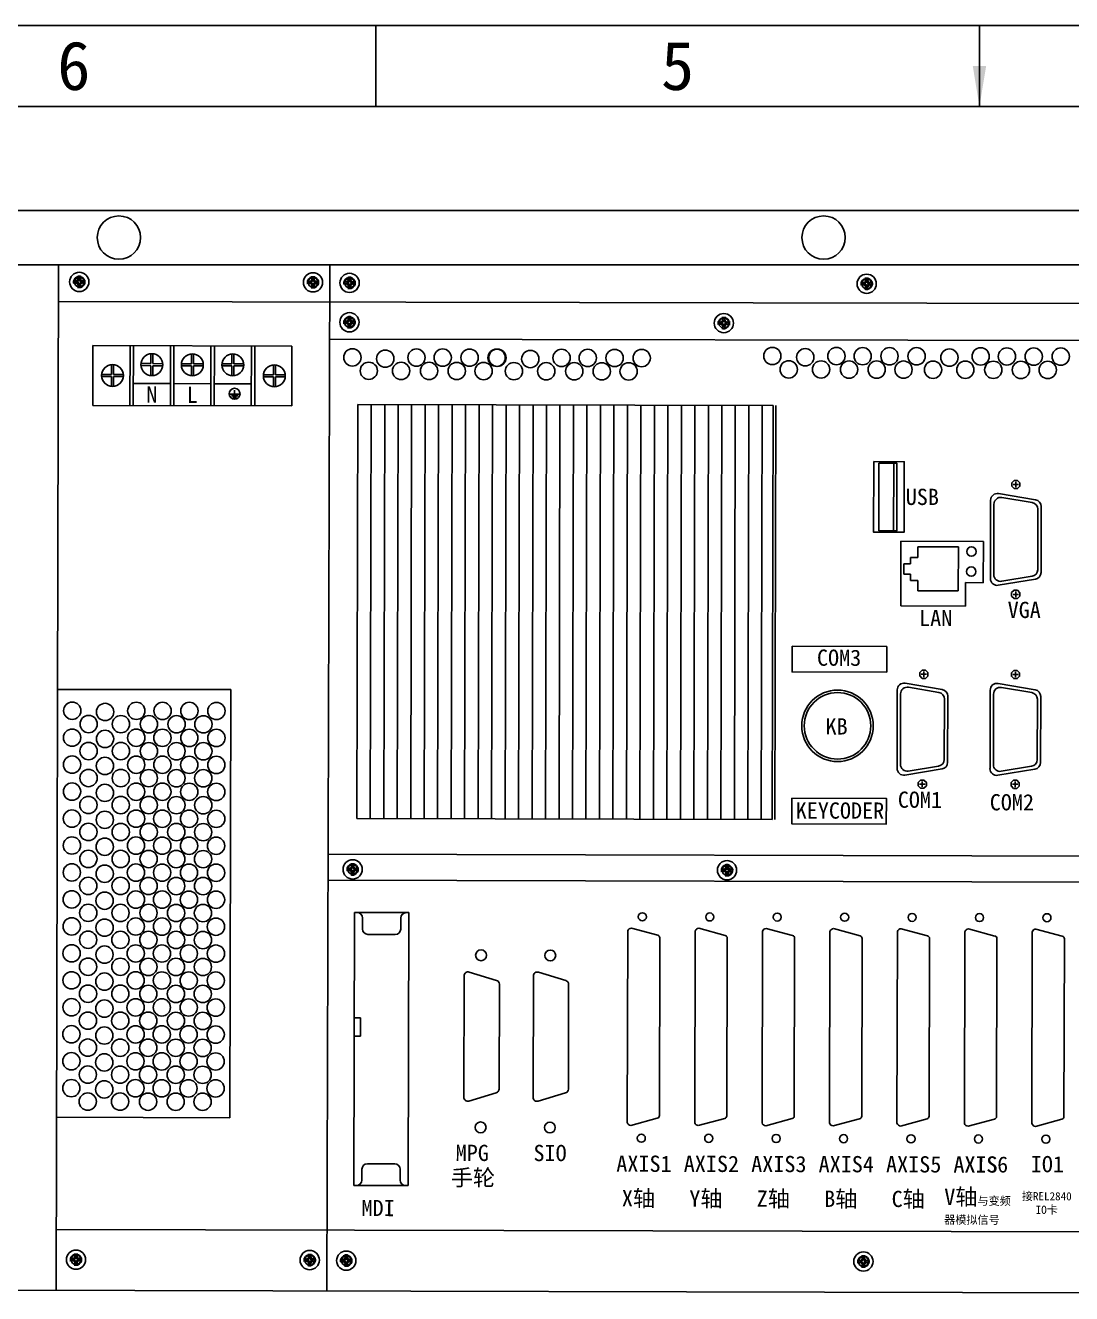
# Model space of a CAD drawing. Header units: millimetres. Extents: x 547 to 2149, y 622 to 1790.
# Drawn here: x 1940.5 to 2004.8, y 1712.2 to 1790.2 of the extents above; entities that cross this region are included whole.
import ezdxf

# ---------------------------------------------------------------- set-up
doc = ezdxf.new("R2010")
doc.units = ezdxf.units.MM
for name, color, linetype in [('中文标注', 3, 'Continuous'), ('仅图框使用', 7, 'Continuous'), ('元器件与线路', 7, 'Continuous'), ('英文数字标注', 3, 'Continuous')]:
    doc.layers.add(name, color=color, linetype=linetype)
doc.styles.get("Standard").update_dxf_attribs({"font": 'txt', "bigfont": 'gbcbig.shx'})
doc.dimstyles.new('ISO-25', dxfattribs={"dimtxt": 2.5, "dimasz": 2.5, "dimexe": 1.25, "dimexo": 0.625, "dimtad": 1, "dimtxsty": 'Standard', "dimcen": 2.5, "dimadec": 0, "dimazin": 0, "dimtfac": 1, "dimtmove": 0, "dimatfit": 3, "dimfxl": 0, "dimarcsym": 0})

msp = doc.modelspace()

# ---------------------------------------------------------------- linework, layer by layer
at = {"layer": '仅图框使用'}
for p, q in [((2147.659, 1790.181), (1850.659, 1790.181)), ((1962.034, 1785.181), (1962.034, 1790.181)), ((2142.659, 1785.181), (1855.659, 1785.181))]:
    msp.add_line(p, q, dxfattribs=at)
at = {"layer": '元器件与线路'}
for p, q in [((1901.245, 1778.792), (2034.578, 1778.792)), ((1901.245, 1775.458), (2034.578, 1775.458)), ((1942.532, 1775.458), (1942.385, 1712.373)), ((1959.036, 1712.335), (1959.217, 1775.458)), ((1942.527, 1773.204), (2024.003, 1773.04)), ((1944.651, 1770.482), (1944.642, 1766.797)), ((1956.882, 1770.453), (1944.651, 1770.482)), ((1946.931, 1770.476), (1946.923, 1766.792)), ((1947.139, 1770.476), (1947.13, 1766.792)), ((1949.419, 1770.47), (1949.41, 1766.786)), ((1949.626, 1770.47), (1949.618, 1766.786)), ((1951.907, 1770.465), (1951.898, 1766.78)), ((1952.114, 1770.464), (1952.105, 1766.78)), ((1954.394, 1770.459), (1954.386, 1766.775)), ((1954.602, 1770.458), (1954.593, 1766.774)), ((1956.882, 1770.453), (1956.874, 1766.769)), ((1959.203, 1770.879), (2008.54, 1770.787)), ((1948.215, 1769.977), (1948.214, 1769.372)), ((1948.34, 1769.976), (1948.338, 1769.372)), ((1950.703, 1769.971), (1950.702, 1769.367)), ((1950.828, 1769.97), (1950.826, 1769.366)), ((1953.191, 1769.966), (1953.189, 1769.361)), ((1953.315, 1769.964), (1953.314, 1769.361)), ((1945.792, 1768.709), (1945.18, 1768.71)), ((1945.793, 1769.314), (1945.792, 1768.709)), ((1945.918, 1769.313), (1945.916, 1768.709)), ((1946.518, 1768.707), (1945.916, 1768.709)), ((1948.214, 1769.248), (1947.601, 1769.249)), ((1948.214, 1769.372), (1947.602, 1769.374)), ((1948.214, 1769.248), (1948.212, 1768.637)), ((1948.338, 1769.248), (1948.337, 1768.638)), ((1948.94, 1769.371), (1948.338, 1769.372)), ((1948.941, 1769.246), (1948.338, 1769.248)), ((1950.702, 1769.367), (1950.089, 1769.368)), ((1950.701, 1769.242), (1950.089, 1769.244)), ((1950.701, 1769.242), (1950.7, 1768.631)), ((1950.826, 1769.242), (1950.824, 1768.632)), ((1951.428, 1769.365), (1950.826, 1769.366)), ((1951.428, 1769.241), (1950.826, 1769.242)), ((1953.189, 1769.236), (1952.576, 1769.238)), ((1953.189, 1769.361), (1952.577, 1769.362)), ((1953.189, 1769.236), (1953.188, 1768.625)), ((1953.314, 1769.236), (1953.312, 1768.626)), ((1953.916, 1769.359), (1953.314, 1769.361)), ((1953.916, 1769.235), (1953.314, 1769.236)), ((1955.743, 1768.686), (1955.131, 1768.687)), ((1955.744, 1769.291), (1955.743, 1768.686)), ((1955.869, 1769.289), (1955.867, 1768.685)), ((1956.469, 1768.684), (1955.867, 1768.685)), ((1945.792, 1768.585), (1945.179, 1768.586)), ((1945.792, 1768.585), (1945.79, 1767.974)), ((1945.916, 1768.584), (1945.915, 1767.974)), ((1946.519, 1768.583), (1945.916, 1768.584)), ((1947.133, 1768.15), (1949.414, 1768.145)), ((1949.621, 1768.145), (1951.901, 1768.139)), ((1952.109, 1768.139), (1954.389, 1768.133)), ((1955.743, 1768.561), (1955.13, 1768.563)), ((1955.743, 1768.561), (1955.741, 1767.95)), ((1955.867, 1768.561), (1955.866, 1767.951)), ((1956.47, 1768.56), (1955.867, 1768.561)), ((1953.064, 1767.496), (1953.653, 1767.495)), ((1953.167, 1767.393), (1953.549, 1767.393)), ((1953.25, 1767.293), (1953.466, 1767.293)), ((1953.357, 1767.495), (1953.357, 1767.733)), ((1944.642, 1766.797), (1956.874, 1766.769)), ((1960.868, 1741.4), (1960.927, 1766.868)), ((1960.927, 1766.868), (1986.479, 1766.808)), ((1961.697, 1741.398), (1961.756, 1766.866)), ((1962.526, 1741.396), (1962.586, 1766.864)), ((1962.526, 1741.396), (1962.586, 1766.864)), ((1963.355, 1741.394), (1963.415, 1766.862)), ((1964.185, 1741.392), (1964.244, 1766.86)), ((1964.185, 1741.392), (1964.244, 1766.86)), ((1965.014, 1741.39), (1965.073, 1766.858)), ((1965.843, 1741.389), (1965.903, 1766.856)), ((1965.843, 1741.389), (1965.903, 1766.856)), ((1966.672, 1741.387), (1966.732, 1766.854)), ((1967.502, 1741.385), (1967.561, 1766.852)), ((1967.502, 1741.385), (1967.561, 1766.852)), ((1968.331, 1741.383), (1968.39, 1766.85)), ((1969.16, 1741.381), (1969.22, 1766.849)), ((1969.16, 1741.381), (1969.22, 1766.849)), ((1969.989, 1741.379), (1970.049, 1766.847)), ((1970.819, 1741.377), (1970.878, 1766.845)), ((1970.819, 1741.377), (1970.878, 1766.845)), ((1971.648, 1741.375), (1971.707, 1766.843)), ((1972.477, 1741.373), (1972.537, 1766.841)), ((1972.477, 1741.373), (1972.537, 1766.841)), ((1973.306, 1741.371), (1973.366, 1766.839)), ((1974.136, 1741.369), (1974.195, 1766.837)), ((1974.136, 1741.369), (1974.195, 1766.837)), ((1974.965, 1741.367), (1975.024, 1766.835)), ((1975.794, 1741.365), (1975.854, 1766.833)), ((1975.794, 1741.365), (1975.854, 1766.833)), ((1976.623, 1741.363), (1976.683, 1766.831)), ((1977.453, 1741.361), (1977.512, 1766.829)), ((1977.453, 1741.361), (1977.512, 1766.829)), ((1978.282, 1741.359), (1978.341, 1766.827)), ((1979.111, 1741.358), (1979.171, 1766.825)), ((1979.111, 1741.358), (1979.171, 1766.825)), ((1979.94, 1741.356), (1980, 1766.823)), ((1980.77, 1741.354), (1980.829, 1766.821)), ((1980.77, 1741.354), (1980.829, 1766.821)), ((1981.599, 1741.352), (1981.659, 1766.819)), ((1982.428, 1741.35), (1982.488, 1766.818)), ((1982.428, 1741.35), (1982.488, 1766.818)), ((1983.257, 1741.348), (1983.317, 1766.816)), ((1984.087, 1741.346), (1984.146, 1766.814)), ((1984.087, 1741.346), (1984.146, 1766.814)), ((1984.916, 1741.344), (1984.976, 1766.812)), ((1985.745, 1741.342), (1985.805, 1766.81)), ((1986.479, 1766.808), (1986.419, 1741.34)), ((1986.575, 1741.34), (1986.634, 1766.808)), ((1992.98, 1763.25), (1992.97, 1759.082)), ((1993.892, 1763.248), (1992.98, 1763.25)), ((2001.569, 1761.935), (2001.237, 1761.936)), ((2001.404, 1762.101), (2001.403, 1761.77)), ((1999.846, 1760.975), (1999.835, 1756.149)), ((2002.61, 1760.998), (2000.33, 1761.383)), ((2002.402, 1760.823), (2000.537, 1761.138)), ((2000.053, 1760.73), (2000.043, 1756.394)), ((2002.739, 1756.698), (2002.747, 1760.413)), ((2002.946, 1756.522), (2002.955, 1760.588)), ((1993.882, 1759.08), (1992.97, 1759.082)), ((1994.316, 1754.473), (1994.325, 1758.452)), ((1994.325, 1758.452), (1999.398, 1758.44)), ((1995.372, 1757.452), (1995.373, 1758.105)), ((1995.373, 1758.105), (1997.865, 1758.099)), ((1997.865, 1758.099), (1997.859, 1755.399)), ((1999.398, 1758.44), (1999.392, 1755.899)), ((1994.509, 1756.425), (1994.511, 1757.064)), ((1994.928, 1757.063), (1994.51, 1757.064)), ((1995.373, 1757.452), (1994.928, 1757.454)), ((1994.928, 1757.063), (1994.928, 1757.454)), ((1994.926, 1756.423), (1994.509, 1756.425)), ((1994.926, 1756.032), (1994.926, 1756.423)), ((2002.391, 1756.29), (2000.525, 1755.983)), ((1995.369, 1756.031), (1994.926, 1756.032)), ((1995.368, 1755.405), (1995.369, 1756.031)), ((1997.859, 1755.399), (1995.368, 1755.405)), ((1998.299, 1754.464), (1998.302, 1755.903)), ((1998.302, 1755.903), (1999.392, 1755.899)), ((2002.598, 1756.114), (2000.317, 1755.739)), ((2001.553, 1755.181), (2001.222, 1755.182)), ((2001.388, 1755.348), (2001.387, 1755.016)), ((1998.299, 1754.464), (1994.316, 1754.473)), ((1995.91, 1750.262), (1995.578, 1750.262)), ((1995.744, 1750.428), (1995.744, 1750.096)), ((2001.542, 1750.249), (2001.21, 1750.249)), ((2001.376, 1750.415), (2001.376, 1750.083)), ((1942.471, 1749.335), (1953.122, 1749.318)), ((1953.122, 1749.318), (1953.056, 1722.987)), ((1994.104, 1749.302), (1994.093, 1744.476)), ((1996.867, 1749.324), (1994.588, 1749.71)), ((1996.66, 1749.149), (1994.795, 1749.465)), ((1999.819, 1749.289), (1999.808, 1744.463)), ((2002.582, 1749.311), (2000.303, 1749.696)), ((2002.374, 1749.136), (2000.509, 1749.451)), ((1994.311, 1749.057), (1994.301, 1744.72)), ((1996.996, 1745.025), (1997.005, 1748.739)), ((1997.203, 1744.849), (1997.213, 1748.915)), ((2000.026, 1749.043), (2000.015, 1744.707)), ((2002.711, 1745.012), (2002.72, 1748.726)), ((2002.918, 1744.835), (2002.928, 1748.901)), ((1996.856, 1744.441), (1994.575, 1744.066)), ((1996.649, 1744.617), (1994.783, 1744.31)), ((2002.364, 1744.603), (2000.497, 1744.297)), ((1995.646, 1743.674), (1995.645, 1743.342)), ((2002.571, 1744.427), (2000.289, 1744.053)), ((2001.361, 1743.661), (2001.36, 1743.329)), ((1995.811, 1743.508), (1995.48, 1743.509)), ((2001.526, 1743.495), (2001.194, 1743.495)), ((1986.419, 1741.34), (1960.868, 1741.4)), ((1959.113, 1739.191), (2008.466, 1739.076)), ((1959.109, 1737.592), (2008.462, 1737.476)), ((1960.721, 1735.608), (1960.681, 1718.816)), ((1960.889, 1735.608), (1960.721, 1735.608)), ((1960.889, 1735.608), (1963.911, 1735.601)), ((1961.224, 1735.271), (1961.222, 1734.6)), ((1963.573, 1734.594), (1963.575, 1735.266)), ((1964.079, 1735.601), (1963.911, 1735.601)), ((1964.04, 1718.808), (1964.079, 1735.601)), ((1961.557, 1734.263), (1963.236, 1734.259)), ((1960.705, 1729.124), (1961.1, 1729.126)), ((1961.1, 1729.126), (1961.098, 1728.011)), ((1961.098, 1728.011), (1960.703, 1728.001)), ((1953.056, 1722.987), (1942.41, 1723.012)), ((1961.186, 1719.151), (1961.187, 1719.822)), ((1961.524, 1720.157), (1963.203, 1720.154)), ((1963.538, 1719.817), (1963.537, 1719.145)), ((1960.681, 1718.816), (1960.849, 1718.816)), ((1960.849, 1718.816), (1963.872, 1718.809)), ((1963.872, 1718.809), (1964.04, 1718.808)), ((1942.393, 1716.117), (2023.869, 1715.927))]:
    msp.add_line(p, q, dxfattribs=at)
at = {"layer": '元器件与线路', "lineweight": 25}
for p, q in [((1943.426, 1774.327), (1943.714, 1774.382)), ((1943.427, 1774.476), (1943.714, 1774.419)), ((1943.461, 1774.469), (1943.461, 1774.333)), ((1943.707, 1774.502), (1943.565, 1774.448)), ((1943.706, 1774.299), (1943.565, 1774.353)), ((1943.752, 1774.344), (1943.706, 1774.299)), ((1943.706, 1774.299), (1943.76, 1774.157)), ((1943.707, 1774.502), (1943.761, 1774.643)), ((1943.707, 1774.502), (1943.752, 1774.457)), ((1943.714, 1774.419), (1943.79, 1774.495)), ((1943.714, 1774.382), (1943.714, 1774.419)), ((1943.79, 1774.306), (1943.714, 1774.382)), ((1943.733, 1774.019), (1943.79, 1774.306)), ((1943.735, 1774.782), (1943.79, 1774.495)), ((1943.741, 1774.747), (1943.877, 1774.747)), ((1943.79, 1774.495), (1943.827, 1774.495)), ((1943.826, 1774.306), (1943.79, 1774.306)), ((1943.826, 1774.306), (1943.903, 1774.382)), ((1943.882, 1774.018), (1943.826, 1774.306)), ((1943.884, 1774.782), (1943.827, 1774.495)), ((1943.827, 1774.495), (1943.903, 1774.419)), ((1943.91, 1774.298), (1943.855, 1774.157)), ((1943.91, 1774.502), (1943.856, 1774.643)), ((1943.865, 1774.457), (1943.91, 1774.502)), ((1943.865, 1774.344), (1943.91, 1774.298)), ((1944.19, 1774.474), (1943.903, 1774.419)), ((1943.903, 1774.419), (1943.903, 1774.382)), ((1944.19, 1774.325), (1943.903, 1774.382)), ((1943.91, 1774.502), (1944.051, 1774.447)), ((1943.91, 1774.298), (1944.051, 1774.352)), ((1944.155, 1774.467), (1944.155, 1774.332)), ((1957.798, 1774.449), (1958.085, 1774.392)), ((1957.798, 1774.3), (1958.085, 1774.355)), ((1957.833, 1774.442), (1957.832, 1774.306)), ((1958.078, 1774.272), (1957.936, 1774.326)), ((1958.078, 1774.475), (1957.937, 1774.421)), ((1958.078, 1774.475), (1958.133, 1774.616)), ((1958.078, 1774.475), (1958.123, 1774.43)), ((1958.123, 1774.317), (1958.078, 1774.272)), ((1958.078, 1774.272), (1958.132, 1774.13)), ((1958.085, 1774.392), (1958.161, 1774.468)), ((1958.085, 1774.355), (1958.085, 1774.392)), ((1958.161, 1774.279), (1958.085, 1774.355)), ((1958.104, 1773.992), (1958.161, 1774.279)), ((1958.106, 1774.755), (1958.161, 1774.468)), ((1958.113, 1774.72), (1958.248, 1774.72)), ((1958.161, 1774.468), (1958.198, 1774.468)), ((1958.198, 1774.279), (1958.161, 1774.279)), ((1958.255, 1774.755), (1958.198, 1774.468)), ((1958.198, 1774.468), (1958.274, 1774.391)), ((1958.198, 1774.279), (1958.274, 1774.355)), ((1958.253, 1773.991), (1958.198, 1774.279)), ((1958.281, 1774.271), (1958.226, 1774.13)), ((1958.281, 1774.475), (1958.227, 1774.616)), ((1958.236, 1774.43), (1958.281, 1774.475)), ((1958.236, 1774.317), (1958.281, 1774.271)), ((1958.561, 1774.447), (1958.274, 1774.391)), ((1958.274, 1774.391), (1958.274, 1774.355)), ((1958.561, 1774.298), (1958.274, 1774.355)), ((1958.281, 1774.475), (1958.423, 1774.42)), ((1958.281, 1774.271), (1958.422, 1774.325)), ((1958.527, 1774.44), (1958.526, 1774.305)), ((1960.046, 1774.267), (1960.333, 1774.322)), ((1960.047, 1774.416), (1960.333, 1774.359)), ((1960.081, 1774.409), (1960.081, 1774.273)), ((1960.327, 1774.442), (1960.185, 1774.388)), ((1960.326, 1774.239), (1960.185, 1774.294)), ((1960.371, 1774.284), (1960.326, 1774.239)), ((1960.326, 1774.239), (1960.38, 1774.098)), ((1960.327, 1774.442), (1960.381, 1774.583)), ((1960.327, 1774.442), (1960.372, 1774.397)), ((1960.333, 1774.359), (1960.41, 1774.435)), ((1960.333, 1774.322), (1960.333, 1774.359)), ((1960.409, 1774.246), (1960.333, 1774.322)), ((1960.353, 1773.959), (1960.409, 1774.246)), ((1960.355, 1774.722), (1960.41, 1774.435)), ((1960.361, 1774.688), (1960.497, 1774.687)), ((1960.446, 1774.246), (1960.409, 1774.246)), ((1960.41, 1774.435), (1960.447, 1774.435)), ((1960.446, 1774.246), (1960.523, 1774.322)), ((1960.502, 1773.958), (1960.446, 1774.246)), ((1960.503, 1774.722), (1960.447, 1774.435)), ((1960.447, 1774.435), (1960.523, 1774.359)), ((1960.53, 1774.238), (1960.475, 1774.097)), ((1960.53, 1774.442), (1960.476, 1774.583)), ((1960.485, 1774.397), (1960.53, 1774.442)), ((1960.485, 1774.284), (1960.53, 1774.238)), ((1960.81, 1774.414), (1960.523, 1774.359)), ((1960.523, 1774.359), (1960.523, 1774.322)), ((1960.81, 1774.265), (1960.523, 1774.322)), ((1960.53, 1774.442), (1960.671, 1774.387)), ((1960.53, 1774.238), (1960.671, 1774.292)), ((1960.775, 1774.407), (1960.775, 1774.272)), ((1991.845, 1774.362), (1992.132, 1774.305)), ((1991.845, 1774.213), (1992.132, 1774.268)), ((1991.88, 1774.355), (1991.879, 1774.219)), ((1992.124, 1774.185), (1991.983, 1774.239)), ((1992.125, 1774.388), (1991.984, 1774.334)), ((1992.17, 1774.23), (1992.124, 1774.185)), ((1992.124, 1774.185), (1992.178, 1774.043)), ((1992.125, 1774.388), (1992.18, 1774.529)), ((1992.125, 1774.388), (1992.17, 1774.343)), ((1992.132, 1774.305), (1992.208, 1774.381)), ((1992.132, 1774.268), (1992.132, 1774.305)), ((1992.208, 1774.192), (1992.132, 1774.268)), ((1992.151, 1773.905), (1992.208, 1774.192)), ((1992.153, 1774.668), (1992.208, 1774.381)), ((1992.16, 1774.633), (1992.295, 1774.633)), ((1992.208, 1774.381), (1992.245, 1774.381)), ((1992.245, 1774.192), (1992.208, 1774.192)), ((1992.302, 1774.668), (1992.245, 1774.381)), ((1992.245, 1774.381), (1992.321, 1774.304)), ((1992.245, 1774.192), (1992.321, 1774.268)), ((1992.3, 1773.904), (1992.245, 1774.192)), ((1992.328, 1774.184), (1992.273, 1774.043)), ((1992.328, 1774.388), (1992.274, 1774.529)), ((1992.283, 1774.343), (1992.328, 1774.388)), ((1992.283, 1774.23), (1992.328, 1774.184)), ((1992.608, 1774.36), (1992.321, 1774.304)), ((1992.321, 1774.304), (1992.321, 1774.268)), ((1992.608, 1774.211), (1992.321, 1774.268)), ((1992.328, 1774.388), (1992.469, 1774.333)), ((1992.328, 1774.184), (1992.469, 1774.238)), ((1992.574, 1774.353), (1992.573, 1774.218)), ((1943.875, 1774.053), (1943.74, 1774.053)), ((1958.246, 1774.026), (1958.111, 1774.026)), ((1960.495, 1773.993), (1960.36, 1773.994)), ((1992.293, 1773.939), (1992.158, 1773.939)), ((1960.038, 1771.844), (1960.325, 1771.9)), ((1960.039, 1771.993), (1960.325, 1771.936)), ((1960.073, 1771.986), (1960.073, 1771.851)), ((1960.319, 1772.02), (1960.177, 1771.966)), ((1960.318, 1771.816), (1960.177, 1771.871)), ((1960.363, 1771.861), (1960.318, 1771.816)), ((1960.318, 1771.816), (1960.372, 1771.675)), ((1960.319, 1772.02), (1960.373, 1772.161)), ((1960.319, 1772.02), (1960.364, 1771.974)), ((1960.325, 1771.936), (1960.402, 1772.012)), ((1960.325, 1771.9), (1960.325, 1771.936)), ((1960.401, 1771.823), (1960.325, 1771.9)), ((1960.345, 1771.536), (1960.401, 1771.823)), ((1960.346, 1772.3), (1960.402, 1772.012)), ((1960.353, 1772.265), (1960.489, 1772.265)), ((1960.438, 1771.823), (1960.401, 1771.823)), ((1960.402, 1772.012), (1960.439, 1772.012)), ((1960.438, 1771.823), (1960.515, 1771.899)), ((1960.494, 1771.536), (1960.438, 1771.823)), ((1960.495, 1772.299), (1960.439, 1772.012)), ((1960.439, 1772.012), (1960.515, 1771.936)), ((1960.522, 1771.816), (1960.467, 1771.675)), ((1960.522, 1772.019), (1960.468, 1772.161)), ((1960.476, 1771.861), (1960.522, 1771.816)), ((1960.477, 1771.974), (1960.522, 1772.019)), ((1960.802, 1771.991), (1960.515, 1771.936)), ((1960.515, 1771.936), (1960.515, 1771.899)), ((1960.802, 1771.842), (1960.515, 1771.899)), ((1960.522, 1772.019), (1960.663, 1771.965)), ((1960.522, 1771.816), (1960.663, 1771.87)), ((1960.767, 1771.985), (1960.767, 1771.849)), ((1983.059, 1771.941), (1983.346, 1771.884)), ((1983.059, 1771.792), (1983.346, 1771.848)), ((1983.094, 1771.934), (1983.093, 1771.799)), ((1983.339, 1771.968), (1983.198, 1771.914)), ((1983.339, 1771.764), (1983.198, 1771.819)), ((1983.339, 1771.968), (1983.394, 1772.109)), ((1983.339, 1771.968), (1983.384, 1771.922)), ((1983.384, 1771.809), (1983.339, 1771.764)), ((1983.339, 1771.764), (1983.393, 1771.623)), ((1983.346, 1771.884), (1983.422, 1771.96)), ((1983.346, 1771.848), (1983.346, 1771.884)), ((1983.422, 1771.771), (1983.346, 1771.848)), ((1983.365, 1771.484), (1983.422, 1771.771)), ((1983.367, 1772.248), (1983.422, 1771.96)), ((1983.374, 1772.213), (1983.509, 1772.213)), ((1983.422, 1771.96), (1983.459, 1771.96)), ((1983.459, 1771.771), (1983.422, 1771.771)), ((1983.516, 1772.247), (1983.459, 1771.96)), ((1983.459, 1771.96), (1983.535, 1771.884)), ((1983.459, 1771.771), (1983.535, 1771.847)), ((1983.514, 1771.484), (1983.459, 1771.771)), ((1983.542, 1771.764), (1983.487, 1771.623)), ((1983.542, 1771.967), (1983.489, 1772.109)), ((1983.497, 1771.922), (1983.542, 1771.967)), ((1983.497, 1771.809), (1983.542, 1771.764)), ((1983.822, 1771.939), (1983.535, 1771.884)), ((1983.535, 1771.884), (1983.535, 1771.847)), ((1983.822, 1771.79), (1983.535, 1771.847)), ((1983.542, 1771.967), (1983.684, 1771.913)), ((1983.542, 1771.764), (1983.683, 1771.818)), ((1983.788, 1771.933), (1983.787, 1771.797)), ((1960.487, 1771.571), (1960.352, 1771.571)), ((1983.507, 1771.519), (1983.372, 1771.519)), ((1960.235, 1738.189), (1960.523, 1738.244)), ((1960.236, 1738.338), (1960.523, 1738.281)), ((1960.27, 1738.331), (1960.27, 1738.196)), ((1960.516, 1738.364), (1960.374, 1738.31)), ((1960.515, 1738.161), (1960.374, 1738.216)), ((1960.561, 1738.206), (1960.515, 1738.161)), ((1960.516, 1738.364), (1960.57, 1738.506)), ((1960.516, 1738.364), (1960.561, 1738.319)), ((1960.523, 1738.281), (1960.599, 1738.357)), ((1960.523, 1738.244), (1960.523, 1738.281)), ((1960.599, 1738.168), (1960.523, 1738.244)), ((1960.544, 1738.644), (1960.599, 1738.357)), ((1960.55, 1738.61), (1960.686, 1738.609)), ((1960.599, 1738.357), (1960.636, 1738.357)), ((1960.635, 1738.168), (1960.712, 1738.244)), ((1960.693, 1738.644), (1960.636, 1738.357)), ((1960.636, 1738.357), (1960.712, 1738.281)), ((1960.719, 1738.364), (1960.665, 1738.505)), ((1960.674, 1738.319), (1960.719, 1738.364)), ((1960.674, 1738.206), (1960.719, 1738.161)), ((1960.999, 1738.336), (1960.712, 1738.281)), ((1960.712, 1738.281), (1960.712, 1738.244)), ((1960.999, 1738.187), (1960.712, 1738.244)), ((1960.719, 1738.364), (1960.86, 1738.309)), ((1960.719, 1738.161), (1960.86, 1738.215)), ((1960.964, 1738.329), (1960.964, 1738.194)), ((1983.256, 1738.286), (1983.543, 1738.229)), ((1983.256, 1738.137), (1983.543, 1738.192)), ((1983.291, 1738.279), (1983.29, 1738.144)), ((1983.536, 1738.312), (1983.395, 1738.258)), ((1983.536, 1738.312), (1983.591, 1738.454)), ((1983.536, 1738.312), (1983.581, 1738.267)), ((1983.543, 1738.229), (1983.619, 1738.305)), ((1983.543, 1738.192), (1983.543, 1738.229)), ((1983.619, 1738.116), (1983.543, 1738.192)), ((1983.564, 1738.592), (1983.619, 1738.305)), ((1983.571, 1738.558), (1983.706, 1738.557)), ((1983.619, 1738.305), (1983.656, 1738.305)), ((1983.713, 1738.592), (1983.656, 1738.305)), ((1983.656, 1738.305), (1983.732, 1738.229)), ((1983.656, 1738.116), (1983.732, 1738.192)), ((1983.74, 1738.312), (1983.686, 1738.453)), ((1983.694, 1738.267), (1983.74, 1738.312)), ((1984.02, 1738.284), (1983.732, 1738.229)), ((1983.732, 1738.229), (1983.732, 1738.192)), ((1984.019, 1738.135), (1983.732, 1738.192)), ((1983.74, 1738.312), (1983.881, 1738.257)), ((1983.985, 1738.277), (1983.984, 1738.142)), ((1960.515, 1738.161), (1960.569, 1738.02)), ((1960.542, 1737.881), (1960.599, 1738.168)), ((1960.684, 1737.915), (1960.549, 1737.916)), ((1960.635, 1738.168), (1960.599, 1738.168)), ((1960.691, 1737.881), (1960.635, 1738.168)), ((1960.719, 1738.161), (1960.664, 1738.02)), ((1983.536, 1738.109), (1983.395, 1738.164)), ((1983.581, 1738.154), (1983.536, 1738.109)), ((1983.536, 1738.109), (1983.59, 1737.968)), ((1983.562, 1737.829), (1983.619, 1738.116)), ((1983.705, 1737.863), (1983.569, 1737.864)), ((1983.656, 1738.116), (1983.619, 1738.116)), ((1983.711, 1737.829), (1983.656, 1738.116)), ((1983.739, 1738.109), (1983.684, 1737.967)), ((1983.694, 1738.154), (1983.739, 1738.109)), ((1983.739, 1738.109), (1983.88, 1738.163)), ((1977.53, 1734.476), (1977.503, 1722.688)), ((1977.754, 1734.65), (1979.378, 1734.213)), ((1981.677, 1734.466), (1981.649, 1722.679)), ((1981.9, 1734.64), (1983.524, 1734.204)), ((1985.823, 1734.457), (1985.795, 1722.669)), ((1986.046, 1734.63), (1987.67, 1734.194)), ((1989.969, 1734.447), (1989.942, 1722.659)), ((1990.193, 1734.621), (1991.817, 1734.184)), ((1994.115, 1734.437), (1994.088, 1722.65)), ((1994.339, 1734.611), (1995.963, 1734.175)), ((1998.262, 1734.428), (1998.234, 1722.64)), ((1998.485, 1734.601), (2000.109, 1734.165)), ((2002.408, 1734.418), (2002.38, 1722.63)), ((2002.632, 1734.592), (2004.255, 1734.155)), ((1979.478, 1723.114), (1979.504, 1734.049)), ((1983.625, 1723.104), (1983.65, 1734.039)), ((1987.771, 1723.094), (1987.796, 1734.029)), ((1991.917, 1723.085), (1991.943, 1734.02)), ((1996.063, 1723.075), (1996.089, 1734.01)), ((2000.21, 1723.065), (2000.235, 1734)), ((2004.356, 1723.056), (2004.381, 1733.99)), ((1969.466, 1731.437), (1967.783, 1731.95)), ((1967.47, 1731.719), (1967.453, 1724.248)), ((1969.622, 1724.75), (1969.637, 1731.205)), ((1971.728, 1731.709), (1971.711, 1724.238)), ((1973.724, 1731.427), (1972.041, 1731.94)), ((1973.88, 1724.74), (1973.896, 1731.195)), ((1967.764, 1724.015), (1969.449, 1724.519)), ((1972.022, 1724.005), (1973.708, 1724.509)), ((1977.724, 1722.513), (1979.352, 1722.95)), ((1981.87, 1722.504), (1983.498, 1722.94)), ((1986.017, 1722.494), (1987.645, 1722.93)), ((1990.163, 1722.484), (1991.791, 1722.921)), ((1994.309, 1722.475), (1995.937, 1722.911)), ((1998.455, 1722.465), (2000.084, 1722.901)), ((2002.602, 1722.455), (2004.23, 1722.892)), ((1943.224, 1714.332), (1943.511, 1714.275)), ((1943.224, 1714.183), (1943.511, 1714.238)), ((1943.259, 1714.325), (1943.258, 1714.189)), ((1943.504, 1714.358), (1943.363, 1714.304)), ((1943.504, 1714.155), (1943.363, 1714.209)), ((1943.504, 1714.358), (1943.559, 1714.499)), ((1943.504, 1714.358), (1943.549, 1714.313)), ((1943.549, 1714.2), (1943.504, 1714.155)), ((1943.504, 1714.155), (1943.558, 1714.013)), ((1943.511, 1714.275), (1943.587, 1714.351)), ((1943.511, 1714.238), (1943.511, 1714.275)), ((1943.587, 1714.162), (1943.511, 1714.238)), ((1943.53, 1713.875), (1943.587, 1714.162)), ((1943.532, 1714.638), (1943.587, 1714.351)), ((1943.539, 1714.603), (1943.674, 1714.603)), ((1943.587, 1714.351), (1943.624, 1714.351)), ((1943.624, 1714.162), (1943.587, 1714.162)), ((1943.681, 1714.638), (1943.624, 1714.351)), ((1943.624, 1714.351), (1943.7, 1714.274)), ((1943.624, 1714.162), (1943.7, 1714.238)), ((1943.679, 1713.874), (1943.624, 1714.162)), ((1943.707, 1714.154), (1943.652, 1714.013)), ((1943.707, 1714.358), (1943.654, 1714.499)), ((1943.662, 1714.313), (1943.707, 1714.358)), ((1943.662, 1714.2), (1943.707, 1714.154)), ((1943.987, 1714.33), (1943.7, 1714.274)), ((1943.7, 1714.274), (1943.7, 1714.238)), ((1943.987, 1714.181), (1943.7, 1714.238)), ((1943.707, 1714.358), (1943.849, 1714.303)), ((1943.707, 1714.154), (1943.848, 1714.208)), ((1943.953, 1714.323), (1943.952, 1714.188)), ((1957.595, 1714.305), (1957.882, 1714.248)), ((1957.595, 1714.156), (1957.882, 1714.211)), ((1957.63, 1714.298), (1957.63, 1714.162)), ((1957.875, 1714.331), (1957.734, 1714.277)), ((1957.875, 1714.128), (1957.734, 1714.182)), ((1957.875, 1714.331), (1957.93, 1714.472)), ((1957.875, 1714.331), (1957.92, 1714.286)), ((1957.92, 1714.173), (1957.875, 1714.128)), ((1957.875, 1714.128), (1957.929, 1713.986)), ((1957.882, 1714.248), (1957.959, 1714.324)), ((1957.882, 1714.211), (1957.882, 1714.248)), ((1957.958, 1714.135), (1957.882, 1714.211)), ((1957.901, 1713.848), (1957.958, 1714.135)), ((1957.903, 1714.611), (1957.959, 1714.324)), ((1957.91, 1714.576), (1958.045, 1714.576)), ((1957.995, 1714.135), (1957.958, 1714.135)), ((1957.959, 1714.324), (1957.996, 1714.324)), ((1957.995, 1714.135), (1958.071, 1714.21)), ((1958.05, 1713.847), (1957.995, 1714.135)), ((1958.052, 1714.611), (1957.996, 1714.324)), ((1957.996, 1714.324), (1958.072, 1714.247)), ((1958.078, 1714.127), (1958.024, 1713.986)), ((1958.079, 1714.331), (1958.025, 1714.472)), ((1958.033, 1714.173), (1958.078, 1714.127)), ((1958.034, 1714.286), (1958.079, 1714.331)), ((1958.072, 1714.247), (1958.071, 1714.21)), ((1958.358, 1714.154), (1958.071, 1714.21)), ((1958.359, 1714.303), (1958.072, 1714.247)), ((1958.078, 1714.127), (1958.22, 1714.181)), ((1958.079, 1714.331), (1958.22, 1714.276)), ((1958.324, 1714.296), (1958.324, 1714.161)), ((1959.844, 1714.272), (1960.131, 1714.215)), ((1959.844, 1714.123), (1960.131, 1714.178)), ((1959.879, 1714.265), (1959.878, 1714.129)), ((1960.123, 1714.095), (1959.982, 1714.149)), ((1960.124, 1714.298), (1959.983, 1714.244)), ((1960.169, 1714.14), (1960.123, 1714.095)), ((1960.123, 1714.095), (1960.177, 1713.954)), ((1960.124, 1714.298), (1960.179, 1714.439)), ((1960.124, 1714.298), (1960.169, 1714.253)), ((1960.131, 1714.215), (1960.207, 1714.291)), ((1960.131, 1714.178), (1960.131, 1714.215)), ((1960.207, 1714.102), (1960.131, 1714.178)), ((1960.15, 1713.815), (1960.207, 1714.102)), ((1960.152, 1714.578), (1960.207, 1714.291)), ((1960.159, 1714.543), (1960.294, 1714.543)), ((1960.207, 1714.291), (1960.244, 1714.291)), ((1960.244, 1714.102), (1960.207, 1714.102)), ((1960.301, 1714.578), (1960.244, 1714.291)), ((1960.244, 1714.291), (1960.32, 1714.215)), ((1960.244, 1714.102), (1960.32, 1714.178)), ((1960.299, 1713.814), (1960.244, 1714.102)), ((1960.327, 1714.094), (1960.272, 1713.953)), ((1960.327, 1714.298), (1960.273, 1714.439)), ((1960.282, 1714.253), (1960.327, 1714.298)), ((1960.282, 1714.14), (1960.327, 1714.094)), ((1960.607, 1714.27), (1960.32, 1714.215)), ((1960.32, 1714.215), (1960.32, 1714.178)), ((1960.607, 1714.121), (1960.32, 1714.178)), ((1960.327, 1714.298), (1960.468, 1714.243)), ((1960.327, 1714.094), (1960.468, 1714.148)), ((1960.573, 1714.263), (1960.572, 1714.128)), ((1991.642, 1714.218), (1991.929, 1714.161)), ((1991.642, 1714.069), (1991.929, 1714.124)), ((1991.677, 1714.211), (1991.677, 1714.075)), ((1991.922, 1714.244), (1991.781, 1714.19)), ((1991.922, 1714.041), (1991.781, 1714.095)), ((1991.922, 1714.244), (1991.977, 1714.385)), ((1991.922, 1714.244), (1991.967, 1714.199)), ((1991.967, 1714.086), (1991.922, 1714.041)), ((1991.922, 1714.041), (1991.976, 1713.899)), ((1991.929, 1714.161), (1992.005, 1714.237)), ((1991.929, 1714.124), (1991.929, 1714.161)), ((1992.005, 1714.048), (1991.929, 1714.124)), ((1991.948, 1713.761), (1992.005, 1714.048)), ((1991.95, 1714.524), (1992.005, 1714.237)), ((1991.957, 1714.489), (1992.092, 1714.489)), ((1992.005, 1714.237), (1992.042, 1714.237)), ((1992.042, 1714.048), (1992.005, 1714.048)), ((1992.099, 1714.524), (1992.042, 1714.237)), ((1992.042, 1714.237), (1992.118, 1714.16)), ((1992.042, 1714.048), (1992.118, 1714.124)), ((1992.097, 1713.76), (1992.042, 1714.048)), ((1992.125, 1714.04), (1992.071, 1713.899)), ((1992.126, 1714.244), (1992.072, 1714.385)), ((1992.08, 1714.199), (1992.126, 1714.244)), ((1992.08, 1714.086), (1992.125, 1714.04)), ((1992.406, 1714.216), (1992.118, 1714.16)), ((1992.118, 1714.16), (1992.118, 1714.124)), ((1992.405, 1714.067), (1992.118, 1714.124)), ((1992.125, 1714.04), (1992.267, 1714.094)), ((1992.126, 1714.244), (1992.267, 1714.189)), ((1992.371, 1714.209), (1992.371, 1714.074)), ((1943.672, 1713.909), (1943.537, 1713.909)), ((1958.044, 1713.882), (1957.908, 1713.882)), ((1960.292, 1713.849), (1960.157, 1713.849)), ((1992.091, 1713.795), (1991.955, 1713.795))]:
    msp.add_line(p, q, dxfattribs=at)
at = {"layer": '元器件与线路', "linetype": 'ByBlock'}
msp.add_line((1904.578, 1712.462), (2031.244, 1712.166), dxfattribs=at)
at = {"layer": '元器件与线路'}
for points in [[(1992.656, 1763.343), (1994.53, 1763.338), (1994.52, 1758.997), (1992.646, 1759.002)], [(1993.892, 1763.248), (1994.084, 1763.247), (1994.074, 1759.079), (1993.882, 1759.08)], [(2001.507, 1762.184), (2001.652, 1762.038), (2001.652, 1761.832), (2001.506, 1761.687), (2001.3, 1761.687), (2001.154, 1761.833), (2001.155, 1762.039), (2001.301, 1762.185)], [(2001.49, 1754.933), (2001.636, 1755.078), (2001.637, 1755.284), (2001.491, 1755.43), (2001.285, 1755.431), (2001.139, 1755.285), (2001.139, 1755.079), (2001.284, 1754.933)], [(1987.641, 1751.984), (1993.457, 1751.97), (1993.454, 1750.397), (1987.638, 1750.41)], [(1995.848, 1750.511), (1995.993, 1750.365), (1995.993, 1750.158), (1995.847, 1750.013), (1995.64, 1750.014), (1995.495, 1750.16), (1995.496, 1750.366), (1995.642, 1750.511)], [(2001.48, 1750.497), (2001.625, 1750.351), (2001.625, 1750.145), (2001.478, 1750), (2001.272, 1750), (2001.127, 1750.146), (2001.127, 1750.353), (2001.274, 1750.498)], [(1995.748, 1743.259), (1995.894, 1743.405), (1995.894, 1743.611), (1995.749, 1743.757), (1995.543, 1743.757), (1995.397, 1743.612), (1995.396, 1743.406), (1995.542, 1743.26)], [(2001.463, 1743.246), (2001.609, 1743.391), (2001.609, 1743.597), (2001.464, 1743.744), (2001.258, 1743.744), (2001.112, 1743.599), (2001.111, 1743.393), (2001.257, 1743.246)], [(1987.619, 1742.64), (1993.436, 1742.627), (1993.432, 1741.053), (1987.616, 1741.067)]]:
    msp.add_lwpolyline(points, close=True, dxfattribs=at)
for centre, radius in [((1946.245, 1777.125), 1.333), ((1989.578, 1777.125), 1.333), ((1960.601, 1769.756), 0.532), ((1962.622, 1769.678), 0.532), ((1964.542, 1769.748), 0.532), ((1966.154, 1769.744), 0.532), ((1967.806, 1769.741), 0.532), ((1969.47, 1769.738), 0.532), ((1969.52, 1769.735), 0.532), ((1971.542, 1769.657), 0.532), ((1973.462, 1769.727), 0.532), ((1975.074, 1769.723), 0.532), ((1976.725, 1769.72), 0.532), ((1978.39, 1769.717), 0.532), ((1986.423, 1769.843), 0.532), ((1988.444, 1769.765), 0.532), ((1990.364, 1769.835), 0.532), ((1991.977, 1769.831), 0.532), ((1993.628, 1769.828), 0.532), ((1995.292, 1769.825), 0.532), ((1995.292, 1769.825), 0.532), ((1997.313, 1769.746), 0.532), ((1999.233, 1769.817), 0.532), ((2000.846, 1769.813), 0.532), ((2002.497, 1769.81), 0.532), ((2004.161, 1769.807), 0.532), ((1948.271, 1769.307), 0.673), ((1950.759, 1769.301), 0.673), ((1953.246, 1769.295), 0.673), ((1961.612, 1768.931), 0.532), ((1963.598, 1768.927), 0.532), ((1965.32, 1768.923), 0.532), ((1967.017, 1768.92), 0.532), ((1968.668, 1768.917), 0.532), ((1970.532, 1768.91), 0.532), ((1972.518, 1768.906), 0.532), ((1974.24, 1768.903), 0.532), ((1975.937, 1768.899), 0.532), ((1977.588, 1768.896), 0.532), ((1987.434, 1769.018), 0.532), ((1989.42, 1769.014), 0.532), ((1991.142, 1769.01), 0.532), ((1992.839, 1769.007), 0.532), ((1994.49, 1769.004), 0.532), ((1996.304, 1769), 0.532), ((1998.29, 1768.996), 0.532), ((2000.011, 1768.992), 0.532), ((2001.708, 1768.989), 0.532), ((2003.36, 1768.986), 0.532), ((1945.849, 1768.644), 0.673), ((1955.8, 1768.62), 0.673), ((1990.433, 1747.094), 2.197), ((1990.433, 1747.094), 2.044), ((1943.373, 1748.024), 0.532), ((1945.395, 1747.946), 0.532), ((1947.315, 1748.016), 0.532), ((1948.927, 1748.013), 0.532), ((1950.578, 1748.01), 0.532), ((1952.243, 1748.006), 0.532), ((1944.385, 1747.2), 0.532), ((1946.371, 1747.196), 0.532), ((1948.093, 1747.192), 0.532), ((1949.79, 1747.189), 0.532), ((1951.441, 1747.186), 0.532), ((1943.369, 1746.366), 0.532), ((1945.391, 1746.288), 0.532), ((1947.311, 1746.358), 0.532), ((1948.923, 1746.355), 0.532), ((1950.575, 1746.351), 0.532), ((1952.239, 1746.348), 0.532), ((1944.381, 1745.541), 0.532), ((1946.367, 1745.537), 0.532), ((1948.089, 1745.534), 0.532), ((1949.786, 1745.53), 0.532), ((1951.437, 1745.527), 0.532), ((1943.366, 1744.707), 0.532), ((1947.307, 1744.699), 0.532), ((1948.919, 1744.696), 0.532), ((1950.571, 1744.693), 0.532), ((1952.235, 1744.689), 0.532), ((1945.387, 1744.629), 0.532), ((1944.377, 1743.883), 0.532), ((1946.363, 1743.879), 0.532), ((1948.085, 1743.875), 0.532), ((1949.782, 1743.872), 0.532), ((1951.433, 1743.869), 0.532), ((1943.362, 1743.049), 0.532), ((1945.383, 1742.971), 0.532), ((1947.303, 1743.041), 0.532), ((1948.916, 1743.038), 0.532), ((1950.567, 1743.034), 0.532), ((1952.231, 1743.031), 0.532), ((1944.373, 1742.224), 0.532), ((1946.359, 1742.22), 0.532), ((1948.081, 1742.217), 0.532), ((1949.778, 1742.213), 0.532), ((1951.429, 1742.21), 0.532), ((1943.358, 1741.39), 0.532), ((1945.379, 1741.312), 0.532), ((1947.299, 1741.382), 0.532), ((1948.912, 1741.379), 0.532), ((1950.563, 1741.376), 0.532), ((1952.227, 1741.372), 0.532), ((1944.37, 1740.566), 0.532), ((1946.355, 1740.562), 0.532), ((1948.077, 1740.558), 0.532), ((1949.774, 1740.555), 0.532), ((1951.425, 1740.552), 0.532), ((1943.354, 1739.732), 0.532), ((1945.375, 1739.654), 0.532), ((1947.295, 1739.724), 0.532), ((1948.908, 1739.721), 0.532), ((1950.559, 1739.717), 0.532), ((1952.223, 1739.714), 0.532), ((1944.366, 1738.907), 0.532), ((1946.352, 1738.903), 0.532), ((1948.073, 1738.9), 0.532), ((1949.77, 1738.896), 0.532), ((1951.421, 1738.893), 0.532), ((1943.35, 1738.073), 0.532), ((1945.371, 1737.995), 0.532), ((1947.291, 1738.065), 0.532), ((1948.904, 1738.062), 0.532), ((1950.555, 1738.059), 0.532), ((1952.219, 1738.055), 0.532), ((1944.362, 1737.249), 0.532), ((1946.348, 1737.245), 0.532), ((1948.069, 1737.241), 0.532), ((1949.766, 1737.238), 0.532), ((1951.418, 1737.235), 0.532), ((1943.346, 1736.415), 0.532), ((1945.367, 1736.337), 0.532), ((1947.288, 1736.407), 0.532), ((1948.9, 1736.404), 0.532), ((1950.551, 1736.4), 0.532), ((1952.216, 1736.397), 0.532), ((1944.358, 1735.59), 0.532), ((1946.344, 1735.586), 0.532), ((1948.065, 1735.583), 0.532), ((1949.762, 1735.579), 0.532), ((1951.414, 1735.576), 0.532), ((1943.342, 1734.756), 0.532), ((1945.364, 1734.678), 0.532), ((1947.284, 1734.748), 0.532), ((1948.896, 1734.745), 0.532), ((1950.547, 1734.742), 0.532), ((1952.212, 1734.738), 0.532), ((1944.354, 1733.932), 0.532), ((1946.34, 1733.928), 0.532), ((1948.062, 1733.924), 0.532), ((1949.759, 1733.921), 0.532), ((1951.41, 1733.917), 0.532), ((1943.338, 1733.098), 0.532), ((1945.36, 1733.02), 0.532), ((1947.28, 1733.09), 0.532), ((1948.892, 1733.087), 0.532), ((1950.544, 1733.083), 0.532), ((1952.208, 1733.08), 0.532), ((1944.35, 1732.273), 0.532), ((1946.336, 1732.269), 0.532), ((1948.058, 1732.266), 0.532), ((1949.755, 1732.262), 0.532), ((1951.406, 1732.259), 0.532), ((1943.335, 1731.439), 0.532), ((1947.276, 1731.431), 0.532), ((1948.888, 1731.428), 0.532), ((1950.54, 1731.425), 0.532), ((1952.204, 1731.421), 0.532), ((1945.356, 1731.361), 0.532), ((1944.346, 1730.615), 0.532), ((1946.332, 1730.611), 0.532), ((1948.054, 1730.607), 0.532), ((1949.751, 1730.604), 0.532), ((1951.402, 1730.6), 0.532), ((1943.331, 1729.781), 0.532), ((1945.352, 1729.703), 0.532), ((1947.272, 1729.773), 0.532), ((1948.885, 1729.77), 0.532), ((1950.536, 1729.766), 0.532), ((1952.2, 1729.763), 0.532), ((1944.342, 1728.956), 0.532), ((1946.328, 1728.952), 0.532), ((1948.05, 1728.949), 0.532), ((1949.747, 1728.945), 0.532), ((1951.398, 1728.942), 0.532), ((1943.327, 1728.122), 0.532), ((1945.348, 1728.044), 0.532), ((1947.268, 1728.114), 0.532), ((1948.881, 1728.111), 0.532), ((1950.532, 1728.108), 0.532), ((1952.196, 1728.104), 0.532), ((1944.339, 1727.298), 0.532), ((1946.324, 1727.294), 0.532), ((1948.046, 1727.29), 0.532), ((1949.743, 1727.287), 0.532), ((1951.394, 1727.283), 0.532), ((1943.323, 1726.464), 0.532), ((1945.344, 1726.386), 0.532), ((1947.264, 1726.456), 0.532), ((1948.877, 1726.453), 0.532), ((1950.528, 1726.449), 0.532), ((1952.192, 1726.446), 0.532), ((1944.335, 1725.639), 0.532), ((1946.321, 1725.635), 0.532), ((1948.042, 1725.632), 0.532), ((1949.739, 1725.628), 0.532), ((1951.39, 1725.625), 0.532), ((1943.319, 1724.805), 0.532), ((1945.34, 1724.727), 0.532), ((1947.26, 1724.797), 0.532), ((1948.873, 1724.794), 0.532), ((1950.524, 1724.791), 0.532), ((1952.188, 1724.787), 0.532), ((1944.331, 1723.98), 0.532), ((1946.317, 1723.977), 0.532), ((1948.038, 1723.973), 0.532), ((1949.735, 1723.97), 0.532), ((1951.387, 1723.966), 0.532)]:
    msp.add_circle(centre, radius, dxfattribs=at)
at = {"layer": '元器件与线路', "lineweight": 25}
for centre, radius in [((1943.808, 1774.4), 0.592), ((1958.179, 1774.373), 0.592), ((1960.428, 1774.34), 0.592), ((1992.226, 1774.286), 0.592), ((1960.42, 1771.918), 0.592), ((1983.441, 1771.866), 0.592), ((1998.666, 1757.816), 0.29), ((1998.652, 1756.58), 0.29), ((1960.617, 1738.263), 0.592), ((1983.638, 1738.21), 0.592), ((1978.432, 1735.347), 0.249), ((1982.578, 1735.337), 0.249), ((1986.724, 1735.327), 0.249), ((1990.87, 1735.318), 0.249), ((1995.017, 1735.308), 0.249), ((1999.163, 1735.298), 0.249), ((2003.309, 1735.289), 0.249), ((1968.511, 1732.977), 0.333), ((1972.77, 1732.967), 0.333), ((1968.487, 1722.393), 0.333), ((1972.745, 1722.383), 0.333), ((1978.365, 1721.727), 0.249), ((1982.512, 1721.717), 0.249), ((1986.658, 1721.708), 0.249), ((1990.804, 1721.698), 0.249), ((1994.951, 1721.688), 0.249), ((1999.097, 1721.678), 0.249), ((2003.243, 1721.669), 0.249), ((1943.606, 1714.256), 0.592), ((1957.977, 1714.229), 0.592), ((1960.225, 1714.196), 0.592), ((1992.024, 1714.142), 0.592)]:
    msp.add_circle(centre, radius, dxfattribs=at)
at = {"layer": '元器件与线路', "color": 7}
for centre in [(1943.811, 1774.398), (1958.182, 1774.371), (1960.43, 1774.339), (1992.229, 1774.284), (1960.422, 1771.916), (1983.443, 1771.864), (1960.62, 1738.261), (1983.64, 1738.209), (1943.608, 1714.254), (1957.979, 1714.227), (1960.228, 1714.195), (1992.026, 1714.14)]:
    msp.add_circle(centre, 0.305, dxfattribs=at)
at = {"layer": '元器件与线路'}
for centre, radius, start, end in [((1943.811, 1774.398), 0.339, 254.86611, 194.86611), ((1958.182, 1774.371), 0.339, 254.86611, 194.86611), ((1960.43, 1774.339), 0.339, 254.86611, 194.86611), ((1992.229, 1774.284), 0.339, 254.86611, 194.86611), ((1960.422, 1771.916), 0.339, 254.86611, 194.86611), ((1983.443, 1771.864), 0.339, 254.86611, 194.86611), ((2000.261, 1760.974), 0.415, 80.40378, 179.86611), ((2000.468, 1760.729), 0.415, 80.40378, 179.86611), ((2002.333, 1760.414), 0.415, 359.86611, 80.40378), ((2002.54, 1760.589), 0.415, 359.86611, 80.40378), ((2000.25, 1756.148), 0.415, 179.86611, 279.32843), ((2000.457, 1756.393), 0.415, 179.86611, 279.32843), ((2002.324, 1756.699), 0.415, 279.32843, 359.86611), ((2002.531, 1756.523), 0.415, 279.32843, 359.86611), ((1994.519, 1749.301), 0.415, 80.40378, 179.86611), ((1994.725, 1749.056), 0.415, 80.40378, 179.86611), ((1996.591, 1748.74), 0.415, 359.86611, 80.40378), ((1996.798, 1748.916), 0.415, 359.86611, 80.40378), ((2000.234, 1749.288), 0.415, 80.40378, 179.86611), ((2000.44, 1749.042), 0.415, 80.40378, 179.86611), ((2002.305, 1748.727), 0.415, 359.86611, 80.40378), ((2002.513, 1748.902), 0.415, 359.86611, 80.40378), ((1994.507, 1744.475), 0.415, 179.86611, 279.32843), ((1994.715, 1744.719), 0.415, 179.86611, 279.32843), ((1996.582, 1745.026), 0.415, 279.32843, 359.86611), ((1996.789, 1744.85), 0.415, 279.32843, 359.86611), ((2000.222, 1744.462), 0.415, 179.86611, 279.32843), ((2000.43, 1744.706), 0.415, 179.86611, 279.32843), ((2002.297, 1745.013), 0.415, 279.32843, 359.86611), ((2002.504, 1744.836), 0.415, 279.32843, 359.86611), ((1960.62, 1738.261), 0.339, 254.86611, 194.86611), ((1983.64, 1738.209), 0.339, 254.86611, 194.86611), ((1960.888, 1735.272), 0.336, 359.86611, 89.86611), ((1963.91, 1735.265), 0.336, 89.86611, 179.86611), ((1961.558, 1734.599), 0.336, 179.86611, 269.86611), ((1963.237, 1734.595), 0.336, 269.86611, 359.86611), ((1961.523, 1719.822), 0.336, 89.86611, 179.86611), ((1963.203, 1719.818), 0.336, 359.86611, 89.86611), ((1960.85, 1719.151), 0.336, 269.86611, 359.86611), ((1963.873, 1719.144), 0.336, 179.86611, 269.86611), ((1943.608, 1714.254), 0.339, 254.86611, 194.86611), ((1957.979, 1714.227), 0.339, 254.86611, 194.86611), ((1960.228, 1714.195), 0.339, 254.86611, 194.86611), ((1992.026, 1714.14), 0.339, 254.86611, 194.86611)]:
    msp.add_arc(centre, radius, start, end, dxfattribs=at)
at = {"layer": '元器件与线路', "lineweight": 25}
for centre, radius, start, end in [((1977.768, 1734.401), 0.249, 93.16752, 162.51695), ((1981.914, 1734.392), 0.249, 93.16752, 162.51695), ((1986.06, 1734.382), 0.249, 93.16752, 162.51695), ((1990.206, 1734.372), 0.249, 93.16752, 162.51695), ((1994.353, 1734.363), 0.249, 93.16752, 162.51695), ((1998.499, 1734.353), 0.249, 93.16752, 162.51695), ((2002.645, 1734.343), 0.249, 93.16752, 162.51695), ((1979.334, 1734.049), 0.17, 359.86611, 74.9599), ((1983.48, 1734.039), 0.17, 359.86611, 74.9599), ((1987.626, 1734.03), 0.17, 359.86611, 74.9599), ((1991.772, 1734.02), 0.17, 359.86611, 74.9599), ((1995.919, 1734.01), 0.17, 359.86611, 74.9599), ((2000.065, 1734.001), 0.17, 359.86611, 74.9599), ((2004.211, 1733.991), 0.17, 359.86611, 74.9599), ((1967.712, 1731.718), 0.242, 73.05645, 179.86611), ((1971.971, 1731.708), 0.242, 73.05645, 179.86611), ((1969.395, 1731.205), 0.242, 359.86611, 73.05645), ((1973.653, 1731.196), 0.242, 359.86611, 73.05645), ((1967.695, 1724.247), 0.242, 179.86611, 286.63706), ((1969.38, 1724.751), 0.242, 286.63706, 359.86611), ((1971.953, 1724.237), 0.242, 179.86611, 286.63706), ((1973.638, 1724.741), 0.242, 286.63706, 359.86611), ((1977.741, 1722.762), 0.249, 197.14924, 266.22351), ((1979.308, 1723.114), 0.17, 284.99959, 359.86611), ((1981.887, 1722.752), 0.249, 197.14924, 266.22351), ((1983.454, 1723.104), 0.17, 284.99959, 359.86611), ((1986.033, 1722.742), 0.249, 197.14924, 266.22351), ((1987.601, 1723.095), 0.17, 284.99959, 359.86611), ((1990.179, 1722.733), 0.249, 197.14924, 266.22351), ((1991.747, 1723.085), 0.17, 284.99959, 359.86611), ((1994.326, 1722.723), 0.249, 197.14924, 266.22351), ((1995.893, 1723.075), 0.17, 284.99959, 359.86611), ((1998.472, 1722.713), 0.249, 197.14924, 266.22351), ((2000.039, 1723.066), 0.17, 284.99959, 359.86611), ((2002.618, 1722.704), 0.249, 197.14924, 266.22351), ((2004.186, 1723.056), 0.17, 284.99959, 359.86611)]:
    msp.add_arc(centre, radius, start, end, dxfattribs=at)
at = {"layer": '英文数字标注', "color": 0}
msp.add_circle((1953.355, 1767.518), 0.336, dxfattribs=at)

# ---------------------------------------------------------------- texts
at = {"layer": '中文标注', "color": 3, "rotation": 359.86611}
for s, insert, char_height, width, attachment_point in [('{\\fSimSun|b0|i0|c134|p2;手轮}', (1968.013, 1719.251), 1, 2.95627, 5), ('{\\fSimSun|b0|i0|c134|p2;\\H1.012x;V轴\\H0.5x;与变频器模拟信号}', (1996.996, 1718.626), 0.9885, 4.40928, 1), ('{\\fSimSun|b0|i0|c134|p7;X\\fSimSun|b0|i0|c134|p2;轴}', (1977.173, 1718.531), 1, 1.97953, 1), ('{\\fSimSun|b0|i0|c134|p2;Y轴}', (1981.32, 1718.521), 1, 1.97953, 1), ('{\\fSimSun|b0|i0|c134|p2;Z轴}', (1985.466, 1718.511), 1, 1.97953, 1), ('{\\fSimSun|b0|i0|c134|p2;B轴}', (1989.612, 1718.502), 1, 1.97953, 1), ('{\\fSimSun|b0|i0|c134|p2;C轴}', (1993.758, 1718.492), 1, 1.97953, 1), ('{\\fSimSun|b0|i0|c134|p7;接REL2840\\PIO卡}', (2003.299, 1717.712), 0.5, 7.02407, 5)]:
    msp.add_mtext(s, dxfattribs=dict(at, insert=insert, char_height=char_height, width=width, attachment_point=attachment_point))
at = {"layer": '仅图框使用', "char_height": 3, "width": 37.125, "attachment_point": 5}
for s, insert in [('{\\fSimSun|b0|i0|c134|p2;6}', (1943.472, 1787.681)), ('{\\fSimSun|b0|i0|c134|p2;5}', (1980.597, 1787.681))]:
    msp.add_mtext(s, dxfattribs=dict(at, insert=insert))
at = {"layer": '英文数字标注', "char_height": 1, "width": 2.28362, "attachment_point": 5}
for s, insert in [('{\\fSimSun|b0|i0|c134|p2;N}', (1948.272, 1767.468)), ('{\\fSimSun|b0|i0|c134|p2;L}', (1950.759, 1767.462))]:
    msp.add_mtext(s, dxfattribs=dict(at, insert=insert))
at = {"layer": '英文数字标注', "color": 3, "attachment_point": 1, "rotation": 359.86611}
for s, insert, char_height, width in [('{\\fSimSun|b0|i0|c134|p7;USB}', (1994.627, 1761.679), 1, 1.97953), ('{\\fSimSun|b0|i0|c134|p7;VGA}', (2000.892, 1754.727), 1, 1.97953), ('{\\fSimSun|b0|i0|c134|p7;LAN}', (1995.448, 1754.229), 1, 1.97953), ('{\\fSimSun|b0|i0|c134|p7;COM3}', (1989.17, 1751.787), 1, 1.97953), ('{\\fSimSun|b0|i0|c134|p7;KB}', (1989.697, 1747.561), 1, 1.97953), ('{\\fSimSun|b0|i0|c134|p7;COM1}', (1994.139, 1743.052), 1, 1.97953), ('{\\fSimSun|b0|i0|c134|p7;COM2}', (1999.794, 1742.894), 1, 1.97953), ('{\\fSimSun|b0|i0|c134|p7;KEYCODER}', (1987.86, 1742.389), 1, 1.97953), ('{\\fSimSun|b0|i0|c134|p7;MPG}', (1966.952, 1721.329), 1, 1.97953), ('{\\fSimSun|b0|i0|c134|p7;SIO}', (1971.738, 1721.318), 1, 1.97953), ('{\\fSimSun|b0|i0|c134|p7;AXIS1}', (1976.831, 1720.663), 1, 1.97953), ('{\\fSimSun|b0|i0|c134|p7;AXIS2}', (1980.977, 1720.653), 1, 1.97953), ('{\\fSimSun|b0|i0|c134|p7;AXIS3}', (1985.124, 1720.643), 1, 1.97953), ('{\\fSimSun|b0|i0|c134|p7;AXIS4}', (1989.27, 1720.634), 1, 1.97953), ('{\\fSimSun|b0|i0|c134|p7;AXIS5}', (1993.416, 1720.624), 1, 1.97953), ('{\\fSimSun|b0|i0|c134|p7;AXIS6}', (1997.562, 1720.614), 0.9885, 3.65032), ('{\\fSimSun|b0|i0|c134|p7;AXIS}', (1997.562, 1720.614), 1, 1.97953), ('{\\fSimSun|b0|i0|c134|p7;IO1}', (2002.317, 1720.633), 1, 1.97953), ('{\\fSimSun|b0|i0|c134|p7;MDI}', (1961.165, 1717.935), 1, 1.97953)]:
    msp.add_mtext(s, dxfattribs=dict(at, insert=insert, char_height=char_height, width=width))

# ---------------------------------------------------------------- leaders
at = {"layer": '仅图框使用'}
msp.add_leader([(1999.159, 1785.181), (1999.159, 1790.181)], dimstyle='ISO-25', override={"dimgap": 0.625, "dimtad": 0}, dxfattribs=at)

doc.saveas('drawing.dxf')
